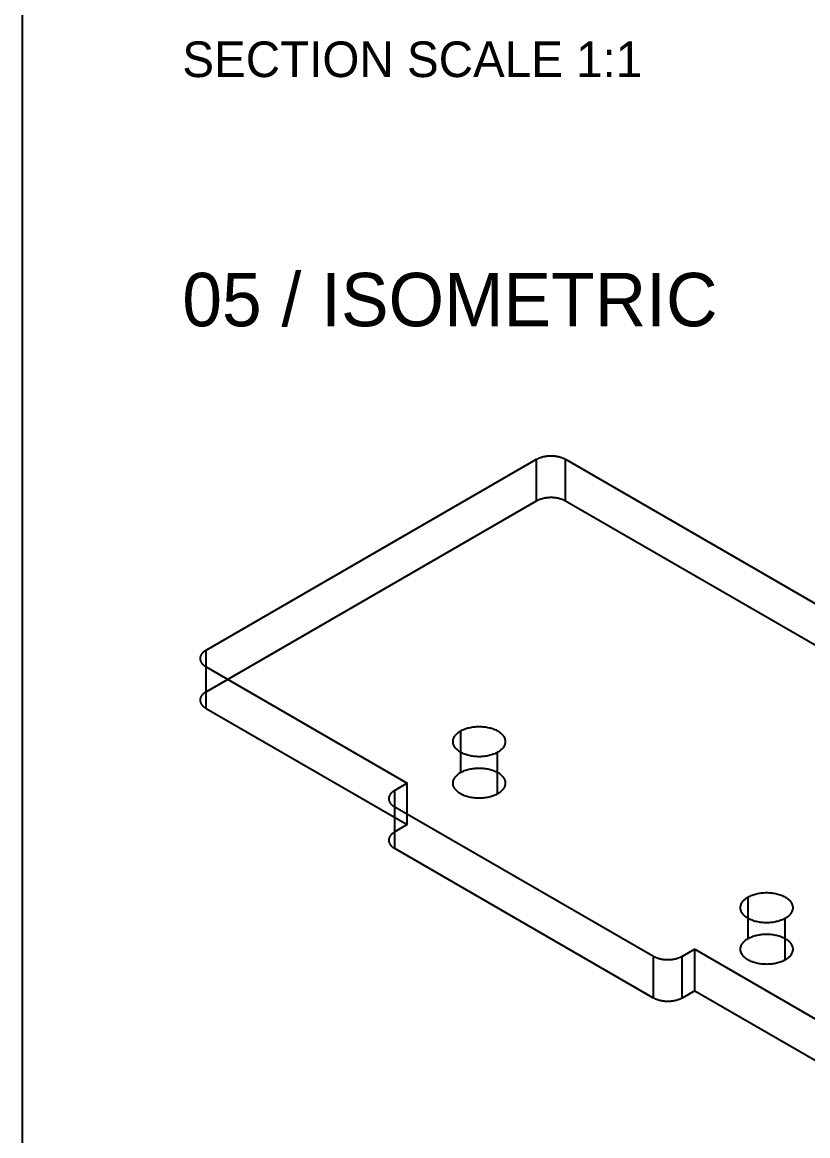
# Model space of a CAD drawing. Header units: inches. Extents: x 0.5 to 33.5, y 0.5 to 21.5.
# Drawn here: x 26.5 to 30.18, y 10.56 to 15.77 of the extents above; entities that cross this region are included whole.
import ezdxf

# ---------------------------------------------------------------- set-up
doc = ezdxf.new("R2010")
doc.units = ezdxf.units.IN
doc.header["$MEASUREMENT"] = 0

msp = doc.modelspace()

# ---------------------------------------------------------------- linework, layer by layer
at = {"layer": 'OUTLINE'}
for p, q in [((26.5, 18.875), (26.5, 1.8611)), ((27.3612, 12.8305), (28.9102, 13.7248)), ((28.9102, 13.7248), (28.9119, 13.7258)), ((28.9102, 13.5304), (28.9102, 13.7248)), ((28.9119, 13.7258), (28.9136, 13.7267)), ((28.9136, 13.7267), (28.9154, 13.7276)), ((28.9154, 13.7276), (28.9172, 13.7285)), ((28.9172, 13.7285), (28.919, 13.7293)), ((28.919, 13.7293), (28.9209, 13.7301)), ((28.9209, 13.7301), (28.9227, 13.7309)), ((28.9227, 13.7309), (28.9247, 13.7317)), ((28.9247, 13.7317), (28.9266, 13.7324)), ((28.9266, 13.7324), (28.9286, 13.7331)), ((28.9286, 13.7331), (28.9306, 13.7338)), ((28.9306, 13.7338), (28.9327, 13.7345)), ((28.9327, 13.7345), (28.9348, 13.7351)), ((28.9348, 13.7351), (28.9369, 13.7357)), ((28.9369, 13.7357), (28.939, 13.7362)), ((28.939, 13.7362), (28.9411, 13.7368)), ((28.9411, 13.7368), (28.9433, 13.7373)), ((28.9433, 13.7373), (28.9455, 13.7377)), ((28.9455, 13.7377), (28.9477, 13.7382)), ((28.9477, 13.7382), (28.9499, 13.7386)), ((28.9499, 13.7386), (28.9522, 13.739)), ((28.9522, 13.739), (28.9544, 13.7393)), ((28.9544, 13.7393), (28.9567, 13.7396)), ((28.9567, 13.7396), (28.959, 13.7399)), ((28.959, 13.7399), (28.9613, 13.7401)), ((28.9613, 13.7401), (28.9636, 13.7403)), ((28.9636, 13.7403), (28.9659, 13.7405)), ((28.9659, 13.7405), (28.9683, 13.7407)), ((28.9683, 13.7407), (28.9706, 13.7408)), ((28.9706, 13.7408), (28.9729, 13.7409)), ((28.9729, 13.7409), (28.9753, 13.7409)), ((28.9753, 13.7409), (28.9776, 13.7409)), ((28.9776, 13.7409), (28.9799, 13.7409)), ((28.9799, 13.7409), (28.9823, 13.7409)), ((28.9823, 13.7409), (28.9846, 13.7408)), ((28.9846, 13.7408), (28.9869, 13.7407)), ((28.9869, 13.7407), (28.9892, 13.7405)), ((28.9892, 13.7405), (28.9916, 13.7403)), ((28.9916, 13.7403), (28.9939, 13.7401)), ((28.9939, 13.7401), (28.9962, 13.7399)), ((28.9962, 13.7399), (28.9985, 13.7396)), ((28.9985, 13.7396), (29.0007, 13.7393)), ((29.0007, 13.7393), (29.003, 13.739)), ((29.003, 13.739), (29.0052, 13.7386)), ((29.0052, 13.7386), (29.0075, 13.7382)), ((29.0075, 13.7382), (29.0097, 13.7377)), ((29.0097, 13.7377), (29.0119, 13.7373)), ((29.0119, 13.7373), (29.014, 13.7368)), ((29.014, 13.7368), (29.0162, 13.7362)), ((29.0162, 13.7362), (29.0183, 13.7357)), ((29.0183, 13.7357), (29.0204, 13.7351)), ((29.0204, 13.7351), (29.0225, 13.7345)), ((29.0225, 13.7345), (29.0245, 13.7338)), ((29.0245, 13.7338), (29.0266, 13.7331)), ((29.0266, 13.7331), (29.0285, 13.7324)), ((29.0285, 13.7324), (29.0305, 13.7317)), ((29.0305, 13.7317), (29.0324, 13.7309)), ((29.0324, 13.7309), (29.0343, 13.7301)), ((29.0343, 13.7301), (29.0362, 13.7293)), ((29.0362, 13.7293), (29.038, 13.7285)), ((29.038, 13.7285), (29.0398, 13.7276)), ((29.0398, 13.7276), (29.0416, 13.7267)), ((29.0416, 13.7267), (29.0433, 13.7258)), ((29.0433, 13.7258), (29.0449, 13.7248)), ((29.0449, 13.5304), (29.0449, 13.7248)), ((29.0449, 13.7248), (32.2777, 11.8584)), ((27.3612, 12.6361), (28.9102, 13.5304)), ((28.9102, 13.5304), (28.9119, 13.5314)), ((28.9119, 13.5314), (28.9136, 13.5323)), ((28.9136, 13.5323), (28.9154, 13.5332)), ((28.9154, 13.5332), (28.9172, 13.534)), ((28.9172, 13.534), (28.919, 13.5349)), ((28.919, 13.5349), (28.9209, 13.5357)), ((28.9209, 13.5357), (28.9227, 13.5365)), ((28.9227, 13.5365), (28.9247, 13.5373)), ((28.9247, 13.5373), (28.9266, 13.538)), ((28.9266, 13.538), (28.9286, 13.5387)), ((28.9286, 13.5387), (28.9306, 13.5394)), ((28.9306, 13.5394), (28.9327, 13.54)), ((28.9327, 13.54), (28.9348, 13.5406)), ((28.9348, 13.5406), (28.9369, 13.5412)), ((28.9369, 13.5412), (28.939, 13.5418)), ((28.939, 13.5418), (28.9411, 13.5423)), ((28.9411, 13.5423), (28.9433, 13.5428)), ((28.9433, 13.5428), (28.9455, 13.5433)), ((28.9455, 13.5433), (28.9477, 13.5437)), ((28.9477, 13.5437), (28.9499, 13.5442)), ((28.9499, 13.5442), (28.9522, 13.5445)), ((28.9522, 13.5445), (28.9544, 13.5449)), ((28.9544, 13.5449), (28.9567, 13.5452)), ((28.9567, 13.5452), (28.959, 13.5455)), ((28.959, 13.5455), (28.9613, 13.5457)), ((28.9613, 13.5457), (28.9636, 13.5459)), ((28.9636, 13.5459), (28.9659, 13.5461)), ((28.9659, 13.5461), (28.9683, 13.5463)), ((28.9683, 13.5463), (28.9706, 13.5464)), ((28.9706, 13.5464), (28.9729, 13.5465)), ((28.9729, 13.5465), (28.9753, 13.5465)), ((28.9753, 13.5465), (28.9776, 13.5465)), ((28.9776, 13.5465), (28.9799, 13.5465)), ((28.9799, 13.5465), (28.9823, 13.5465)), ((28.9823, 13.5465), (28.9846, 13.5464)), ((28.9846, 13.5464), (28.9869, 13.5463)), ((28.9869, 13.5463), (28.9892, 13.5461)), ((28.9892, 13.5461), (28.9916, 13.5459)), ((28.9916, 13.5459), (28.9939, 13.5457)), ((28.9939, 13.5457), (28.9962, 13.5455)), ((28.9962, 13.5455), (28.9985, 13.5452)), ((28.9985, 13.5452), (29.0007, 13.5449)), ((29.0007, 13.5449), (29.003, 13.5445)), ((29.003, 13.5445), (29.0052, 13.5442)), ((29.0052, 13.5442), (29.0075, 13.5437)), ((29.0075, 13.5437), (29.0097, 13.5433)), ((29.0097, 13.5433), (29.0119, 13.5428)), ((29.0119, 13.5428), (29.014, 13.5423)), ((29.014, 13.5423), (29.0162, 13.5418)), ((29.0162, 13.5418), (29.0183, 13.5412)), ((29.0183, 13.5412), (29.0204, 13.5406)), ((29.0204, 13.5406), (29.0225, 13.54)), ((29.0225, 13.54), (29.0245, 13.5394)), ((29.0245, 13.5394), (29.0266, 13.5387)), ((29.0266, 13.5387), (29.0285, 13.538)), ((29.0285, 13.538), (29.0305, 13.5373)), ((29.0305, 13.5373), (29.0324, 13.5365)), ((29.0324, 13.5365), (29.0343, 13.5357)), ((29.0343, 13.5357), (29.0362, 13.5349)), ((29.0362, 13.5349), (29.038, 13.534)), ((29.038, 13.534), (29.0398, 13.5332)), ((29.0398, 13.5332), (29.0416, 13.5323)), ((29.0416, 13.5323), (29.0433, 13.5314)), ((29.0433, 13.5314), (29.0449, 13.5304)), ((29.0449, 13.5304), (32.2777, 11.6639)), ((27.3521, 12.8244), (27.3507, 12.8233)), ((27.3535, 12.8254), (27.3521, 12.8244)), ((27.355, 12.8265), (27.3535, 12.8254)), ((27.3565, 12.8275), (27.355, 12.8265)), ((27.358, 12.8285), (27.3565, 12.8275)), ((27.3596, 12.8295), (27.358, 12.8285)), ((27.3612, 12.8305), (27.3596, 12.8295)), ((27.3612, 12.6361), (27.3612, 12.8305)), ((27.3334, 12.793), (27.3333, 12.7916)), ((27.3333, 12.7916), (27.3334, 12.7903)), ((27.3336, 12.7956), (27.3334, 12.7943)), ((27.3334, 12.7943), (27.3334, 12.793)), ((27.3334, 12.7903), (27.3334, 12.7889)), ((27.3334, 12.7889), (27.3336, 12.7876)), ((27.3338, 12.797), (27.3336, 12.7956)), ((27.3336, 12.7876), (27.3338, 12.7862)), ((27.334, 12.7983), (27.3338, 12.797)), ((27.3338, 12.7862), (27.334, 12.7849)), ((27.3344, 12.7997), (27.334, 12.7983)), ((27.334, 12.7849), (27.3344, 12.7835)), ((27.3347, 12.801), (27.3344, 12.7997)), ((27.3344, 12.7835), (27.3347, 12.7822)), ((27.3352, 12.8023), (27.3347, 12.801)), ((27.3347, 12.7822), (27.3352, 12.7809)), ((27.3356, 12.8037), (27.3352, 12.8023)), ((27.3352, 12.7809), (27.3356, 12.7796)), ((27.3362, 12.805), (27.3356, 12.8037)), ((27.3356, 12.7796), (27.3362, 12.7782)), ((27.3368, 12.8063), (27.3362, 12.805)), ((27.3362, 12.7782), (27.3368, 12.7769)), ((27.3374, 12.8076), (27.3368, 12.8063)), ((27.3368, 12.7769), (27.3374, 12.7756)), ((27.3381, 12.8089), (27.3374, 12.8076)), ((27.3374, 12.7756), (27.3381, 12.7744)), ((27.3389, 12.8101), (27.3381, 12.8089)), ((27.3381, 12.7744), (27.3389, 12.7731)), ((27.3397, 12.8114), (27.3389, 12.8101)), ((27.3389, 12.7731), (27.3397, 12.7718)), ((27.3406, 12.8126), (27.3397, 12.8114)), ((27.3397, 12.7718), (27.3406, 12.7706)), ((27.3415, 12.8139), (27.3406, 12.8126)), ((27.3425, 12.8151), (27.3415, 12.8139)), ((27.3435, 12.8163), (27.3425, 12.8151)), ((27.3446, 12.8175), (27.3435, 12.8163)), ((27.3457, 12.8187), (27.3446, 12.8175)), ((27.3469, 12.8199), (27.3457, 12.8187)), ((27.3481, 12.821), (27.3469, 12.8199)), ((27.3494, 12.8222), (27.3481, 12.821)), ((27.3507, 12.8233), (27.3494, 12.8222)), ((27.3406, 12.7706), (27.3415, 12.7693)), ((27.3415, 12.7693), (27.3425, 12.7681)), ((27.3425, 12.7681), (27.3435, 12.7669)), ((27.3435, 12.7669), (27.3446, 12.7657)), ((27.3446, 12.7657), (27.3457, 12.7645)), ((27.3457, 12.7645), (27.3469, 12.7633)), ((27.3469, 12.7633), (27.3481, 12.7622)), ((27.3481, 12.7622), (27.3494, 12.7611)), ((27.3494, 12.7611), (27.3507, 12.7599)), ((27.3507, 12.7599), (27.3521, 12.7588)), ((27.3521, 12.7588), (27.3535, 12.7578)), ((27.3535, 12.7578), (27.355, 12.7567)), ((27.355, 12.7567), (27.3565, 12.7557)), ((27.3565, 12.7557), (27.358, 12.7547)), ((27.358, 12.7547), (27.3596, 12.7537)), ((27.3596, 12.7537), (27.3612, 12.7527)), ((27.3612, 12.7527), (28.3041, 12.2083)), ((27.3612, 12.5583), (27.3612, 12.7527)), ((27.3389, 12.6157), (27.3381, 12.6144)), ((27.3397, 12.617), (27.3389, 12.6157)), ((27.3406, 12.6182), (27.3397, 12.617)), ((27.3415, 12.6195), (27.3406, 12.6182)), ((27.3425, 12.6207), (27.3415, 12.6195)), ((27.3435, 12.6219), (27.3425, 12.6207)), ((27.3446, 12.6231), (27.3435, 12.6219)), ((27.3457, 12.6243), (27.3446, 12.6231)), ((27.3469, 12.6255), (27.3457, 12.6243)), ((27.3481, 12.6266), (27.3469, 12.6255)), ((27.3494, 12.6277), (27.3481, 12.6266)), ((27.3507, 12.6288), (27.3494, 12.6277)), ((27.3521, 12.6299), (27.3507, 12.6288)), ((27.3535, 12.631), (27.3521, 12.6299)), ((27.355, 12.6321), (27.3535, 12.631)), ((27.3565, 12.6331), (27.355, 12.6321)), ((27.358, 12.6341), (27.3565, 12.6331)), ((27.3596, 12.6351), (27.358, 12.6341)), ((27.3612, 12.6361), (27.3596, 12.6351)), ((27.3334, 12.5985), (27.3333, 12.5972)), ((27.3333, 12.5972), (27.3334, 12.5958)), ((27.3336, 12.6012), (27.3334, 12.5999)), ((27.3334, 12.5999), (27.3334, 12.5985)), ((27.3334, 12.5958), (27.3334, 12.5945)), ((27.3334, 12.5945), (27.3336, 12.5931)), ((27.3338, 12.6026), (27.3336, 12.6012)), ((27.3336, 12.5931), (27.3338, 12.5918)), ((27.334, 12.6039), (27.3338, 12.6026)), ((27.3338, 12.5918), (27.334, 12.5904)), ((27.3344, 12.6052), (27.334, 12.6039)), ((27.334, 12.5904), (27.3344, 12.5891)), ((27.3347, 12.6066), (27.3344, 12.6052)), ((27.3344, 12.5891), (27.3347, 12.5878)), ((27.3352, 12.6079), (27.3347, 12.6066)), ((27.3347, 12.5878), (27.3352, 12.5865)), ((27.3356, 12.6092), (27.3352, 12.6079)), ((27.3352, 12.5865), (27.3356, 12.5851)), ((27.3362, 12.6105), (27.3356, 12.6092)), ((27.3356, 12.5851), (27.3362, 12.5838)), ((27.3368, 12.6118), (27.3362, 12.6105)), ((27.3362, 12.5838), (27.3368, 12.5825)), ((27.3374, 12.6131), (27.3368, 12.6118)), ((27.3368, 12.5825), (27.3374, 12.5812)), ((27.3381, 12.6144), (27.3374, 12.6131)), ((27.3374, 12.5812), (27.3381, 12.5799)), ((27.3381, 12.5799), (27.3389, 12.5787)), ((27.3389, 12.5787), (27.3397, 12.5774)), ((27.3397, 12.5774), (27.3406, 12.5761)), ((27.3406, 12.5761), (27.3415, 12.5749)), ((27.3415, 12.5749), (27.3425, 12.5737)), ((27.3425, 12.5737), (27.3435, 12.5725)), ((27.3435, 12.5725), (27.3446, 12.5713)), ((27.3446, 12.5713), (27.3457, 12.5701)), ((27.3457, 12.5701), (27.3469, 12.5689)), ((27.3469, 12.5689), (27.3481, 12.5678)), ((27.3481, 12.5678), (27.3494, 12.5666)), ((27.3494, 12.5666), (27.3507, 12.5655)), ((27.3507, 12.5655), (27.3521, 12.5644)), ((27.3521, 12.5644), (27.3535, 12.5633)), ((27.3535, 12.5633), (27.355, 12.5623)), ((27.355, 12.5623), (27.3565, 12.5613)), ((27.3565, 12.5613), (27.358, 12.5603)), ((27.358, 12.5603), (27.3596, 12.5593)), ((27.3596, 12.5593), (27.3612, 12.5583)), ((27.3612, 12.5583), (28.3041, 12.0139)), ((28.5632, 12.4574), (28.5679, 12.4595)), ((28.5679, 12.4595), (28.5729, 12.4615)), ((28.5729, 12.4615), (28.5779, 12.4634)), ((28.5779, 12.4634), (28.5832, 12.4651)), ((28.5832, 12.4651), (28.5885, 12.4666)), ((28.5885, 12.4666), (28.594, 12.468)), ((28.594, 12.468), (28.5996, 12.4693)), ((28.5996, 12.4693), (28.6053, 12.4704)), ((28.6053, 12.4704), (28.6111, 12.4713)), ((28.6111, 12.4713), (28.617, 12.4721)), ((28.617, 12.4721), (28.6229, 12.4727)), ((28.6229, 12.4727), (28.6289, 12.4731)), ((28.6289, 12.4731), (28.6348, 12.4733)), ((28.6348, 12.4733), (28.6408, 12.4734)), ((28.6408, 12.4734), (28.6469, 12.4733)), ((28.6469, 12.4733), (28.6528, 12.4731)), ((28.6528, 12.4731), (28.6588, 12.4727)), ((28.6588, 12.4727), (28.6647, 12.4721)), ((28.6647, 12.4721), (28.6706, 12.4713)), ((28.6706, 12.4713), (28.6764, 12.4704)), ((28.6764, 12.4704), (28.6821, 12.4693)), ((28.6821, 12.4693), (28.6877, 12.468)), ((28.6877, 12.468), (28.6932, 12.4666)), ((28.6932, 12.4666), (28.6985, 12.4651)), ((28.6985, 12.4651), (28.7038, 12.4634)), ((28.7038, 12.4634), (28.7088, 12.4615)), ((28.7088, 12.4615), (28.7138, 12.4595)), ((28.7138, 12.4595), (28.7185, 12.4574)), ((28.5186, 12.4062), (28.519, 12.4097)), ((28.519, 12.4097), (28.5198, 12.4131)), ((28.5198, 12.4131), (28.5208, 12.4165)), ((28.5208, 12.4165), (28.5221, 12.4199)), ((28.5221, 12.4199), (28.5237, 12.4233)), ((28.5237, 12.4233), (28.5256, 12.4266)), ((28.5256, 12.4266), (28.5278, 12.4298)), ((28.5278, 12.4298), (28.5302, 12.433)), ((28.5302, 12.433), (28.5329, 12.4361)), ((28.5329, 12.4361), (28.5359, 12.4391)), ((28.5359, 12.4391), (28.5391, 12.442)), ((28.5391, 12.442), (28.5425, 12.4449)), ((28.5425, 12.4449), (28.5462, 12.4476)), ((28.5462, 12.4476), (28.5502, 12.4502)), ((28.5502, 12.4502), (28.5543, 12.4527)), ((28.5543, 12.4527), (28.5587, 12.4551)), ((28.5543, 12.2583), (28.5543, 12.4527)), ((28.5587, 12.4551), (28.5632, 12.4574)), ((28.7185, 12.4574), (28.723, 12.4551)), ((28.723, 12.4551), (28.7274, 12.4527)), ((28.7274, 12.4527), (28.7315, 12.4502)), ((28.7315, 12.4502), (28.7355, 12.4476)), ((28.7355, 12.4476), (28.7392, 12.4449)), ((28.7392, 12.4449), (28.7426, 12.442)), ((28.7426, 12.442), (28.7458, 12.4391)), ((28.7458, 12.4391), (28.7488, 12.4361)), ((28.7488, 12.4361), (28.7515, 12.433)), ((28.7515, 12.433), (28.7539, 12.4298)), ((28.7539, 12.4298), (28.7561, 12.4266)), ((28.7561, 12.4266), (28.758, 12.4233)), ((28.758, 12.4233), (28.7596, 12.4199)), ((28.7596, 12.4199), (28.7609, 12.4165)), ((28.7609, 12.4165), (28.7619, 12.4131)), ((28.7619, 12.4131), (28.7626, 12.4097)), ((28.7626, 12.4097), (28.7631, 12.4062)), ((28.5185, 12.4028), (28.5186, 12.4062)), ((28.5186, 12.3993), (28.5185, 12.4028)), ((28.519, 12.3958), (28.5186, 12.3993)), ((28.5198, 12.3924), (28.519, 12.3958)), ((28.5208, 12.389), (28.5198, 12.3924)), ((28.5221, 12.3856), (28.5208, 12.389)), ((28.5237, 12.3822), (28.5221, 12.3856)), ((28.5256, 12.379), (28.5237, 12.3822)), ((28.5278, 12.3757), (28.5256, 12.379)), ((28.5302, 12.3725), (28.5278, 12.3757)), ((28.5329, 12.3694), (28.5302, 12.3725)), ((28.5359, 12.3664), (28.5329, 12.3694)), ((28.5391, 12.3635), (28.5359, 12.3664)), ((28.5425, 12.3607), (28.5391, 12.3635)), ((28.5462, 12.3579), (28.5425, 12.3607)), ((28.5502, 12.3553), (28.5462, 12.3579)), ((28.5543, 12.3528), (28.5502, 12.3553)), ((28.7315, 12.3553), (28.7274, 12.3528)), ((28.7355, 12.3579), (28.7315, 12.3553)), ((28.7392, 12.3607), (28.7355, 12.3579)), ((28.7426, 12.3635), (28.7392, 12.3607)), ((28.7458, 12.3664), (28.7426, 12.3635)), ((28.7488, 12.3694), (28.7458, 12.3664)), ((28.7515, 12.3725), (28.7488, 12.3694)), ((28.7539, 12.3757), (28.7515, 12.3725)), ((28.7561, 12.379), (28.7539, 12.3757)), ((28.758, 12.3822), (28.7561, 12.379)), ((28.7596, 12.3856), (28.758, 12.3822)), ((28.7609, 12.389), (28.7596, 12.3856)), ((28.7619, 12.3924), (28.7609, 12.389)), ((28.7626, 12.3958), (28.7619, 12.3924)), ((28.7631, 12.3993), (28.7626, 12.3958)), ((28.7631, 12.4062), (28.7632, 12.4028)), ((28.7632, 12.4028), (28.7631, 12.3993)), ((28.5587, 12.3504), (28.5543, 12.3528)), ((28.5632, 12.3481), (28.5587, 12.3504)), ((28.5679, 12.346), (28.5632, 12.3481)), ((28.5729, 12.344), (28.5679, 12.346)), ((28.5779, 12.3421), (28.5729, 12.344)), ((28.5832, 12.3404), (28.5779, 12.3421)), ((28.5885, 12.3389), (28.5832, 12.3404)), ((28.594, 12.3375), (28.5885, 12.3389)), ((28.5996, 12.3362), (28.594, 12.3375)), ((28.6053, 12.3351), (28.5996, 12.3362)), ((28.6111, 12.3342), (28.6053, 12.3351)), ((28.617, 12.3335), (28.6111, 12.3342)), ((28.6229, 12.3329), (28.617, 12.3335)), ((28.6289, 12.3324), (28.6229, 12.3329)), ((28.6348, 12.3322), (28.6289, 12.3324)), ((28.6408, 12.3321), (28.6348, 12.3322)), ((28.6469, 12.3322), (28.6408, 12.3321)), ((28.6528, 12.3324), (28.6469, 12.3322)), ((28.6588, 12.3329), (28.6528, 12.3324)), ((28.6647, 12.3335), (28.6588, 12.3329)), ((28.6706, 12.3342), (28.6647, 12.3335)), ((28.6764, 12.3351), (28.6706, 12.3342)), ((28.6821, 12.3362), (28.6764, 12.3351)), ((28.6877, 12.3375), (28.6821, 12.3362)), ((28.6932, 12.3389), (28.6877, 12.3375)), ((28.6985, 12.3404), (28.6932, 12.3389)), ((28.7038, 12.3421), (28.6985, 12.3404)), ((28.7088, 12.344), (28.7038, 12.3421)), ((28.7138, 12.346), (28.7088, 12.344)), ((28.7185, 12.3481), (28.7138, 12.346)), ((28.723, 12.3504), (28.7185, 12.3481)), ((28.7274, 12.3528), (28.723, 12.3504)), ((28.7274, 12.1584), (28.7274, 12.3528)), ((28.5391, 12.2476), (28.5425, 12.2504)), ((28.5425, 12.2504), (28.5462, 12.2532)), ((28.5462, 12.2532), (28.5502, 12.2558)), ((28.5502, 12.2558), (28.5543, 12.2583)), ((28.5543, 12.2583), (28.5587, 12.2607)), ((28.5587, 12.2607), (28.5632, 12.263)), ((28.5632, 12.263), (28.5679, 12.2651)), ((28.5679, 12.2651), (28.5729, 12.2671)), ((28.5729, 12.2671), (28.5779, 12.2689)), ((28.5779, 12.2689), (28.5832, 12.2707)), ((28.5832, 12.2707), (28.5885, 12.2722)), ((28.5885, 12.2722), (28.594, 12.2736)), ((28.594, 12.2736), (28.5996, 12.2749)), ((28.5996, 12.2749), (28.6053, 12.276)), ((28.6053, 12.276), (28.6111, 12.2769)), ((28.6111, 12.2769), (28.617, 12.2776)), ((28.617, 12.2776), (28.6229, 12.2782)), ((28.6229, 12.2782), (28.6289, 12.2787)), ((28.6289, 12.2787), (28.6348, 12.2789)), ((28.6348, 12.2789), (28.6408, 12.279)), ((28.6408, 12.279), (28.6469, 12.2789)), ((28.6469, 12.2789), (28.6528, 12.2787)), ((28.6528, 12.2787), (28.6588, 12.2782)), ((28.6588, 12.2782), (28.6647, 12.2776)), ((28.6647, 12.2776), (28.6706, 12.2769)), ((28.6706, 12.2769), (28.6764, 12.276)), ((28.6764, 12.276), (28.6821, 12.2749)), ((28.6821, 12.2749), (28.6877, 12.2736)), ((28.6877, 12.2736), (28.6932, 12.2722)), ((28.6932, 12.2722), (28.6985, 12.2707)), ((28.6985, 12.2707), (28.7038, 12.2689)), ((28.7038, 12.2689), (28.7088, 12.2671)), ((28.7088, 12.2671), (28.7138, 12.2651)), ((28.7138, 12.2651), (28.7185, 12.263)), ((28.7185, 12.263), (28.723, 12.2607)), ((28.723, 12.2607), (28.7274, 12.2583)), ((28.7274, 12.2583), (28.7315, 12.2558)), ((28.7315, 12.2558), (28.7355, 12.2532)), ((28.7355, 12.2532), (28.7392, 12.2504)), ((28.7392, 12.2504), (28.7426, 12.2476)), ((28.3041, 12.2083), (28.2452, 12.1743)), ((28.3041, 12.0139), (28.3041, 12.2083)), ((28.5185, 12.2083), (28.5186, 12.2118)), ((28.5186, 12.2049), (28.5185, 12.2083)), ((28.5186, 12.2118), (28.519, 12.2153)), ((28.519, 12.2014), (28.5186, 12.2049)), ((28.519, 12.2153), (28.5198, 12.2187)), ((28.5198, 12.198), (28.519, 12.2014)), ((28.5198, 12.2187), (28.5208, 12.2221)), ((28.5208, 12.2221), (28.5221, 12.2255)), ((28.5221, 12.2255), (28.5237, 12.2288)), ((28.5237, 12.2288), (28.5256, 12.2321)), ((28.5256, 12.2321), (28.5278, 12.2354)), ((28.5278, 12.2354), (28.5302, 12.2385)), ((28.5302, 12.2385), (28.5329, 12.2416)), ((28.5329, 12.2416), (28.5359, 12.2447)), ((28.5359, 12.2447), (28.5391, 12.2476)), ((28.7426, 12.2476), (28.7458, 12.2447)), ((28.7458, 12.2447), (28.7488, 12.2416)), ((28.7488, 12.2416), (28.7515, 12.2385)), ((28.7515, 12.2385), (28.7539, 12.2354)), ((28.7539, 12.2354), (28.7561, 12.2321)), ((28.7561, 12.2321), (28.758, 12.2288)), ((28.758, 12.2288), (28.7596, 12.2255)), ((28.7596, 12.2255), (28.7609, 12.2221)), ((28.7609, 12.2221), (28.7619, 12.2187)), ((28.7619, 12.2187), (28.7626, 12.2153)), ((28.7626, 12.2014), (28.7619, 12.198)), ((28.7626, 12.2153), (28.7631, 12.2118)), ((28.7631, 12.2049), (28.7626, 12.2014)), ((28.7631, 12.2118), (28.7632, 12.2083)), ((28.7632, 12.2083), (28.7631, 12.2049)), ((28.2191, 12.1462), (28.2187, 12.1448)), ((28.2196, 12.1475), (28.2191, 12.1462)), ((28.2201, 12.1488), (28.2196, 12.1475)), ((28.2207, 12.1501), (28.2201, 12.1488)), ((28.2214, 12.1514), (28.2207, 12.1501)), ((28.2221, 12.1527), (28.2214, 12.1514)), ((28.2228, 12.154), (28.2221, 12.1527)), ((28.2237, 12.1552), (28.2228, 12.154)), ((28.2245, 12.1565), (28.2237, 12.1552)), ((28.2255, 12.1577), (28.2245, 12.1565)), ((28.2264, 12.1589), (28.2255, 12.1577)), ((28.2275, 12.1601), (28.2264, 12.1589)), ((28.2285, 12.1613), (28.2275, 12.1601)), ((28.2297, 12.1625), (28.2285, 12.1613)), ((28.2308, 12.1637), (28.2297, 12.1625)), ((28.2321, 12.1648), (28.2308, 12.1637)), ((28.2333, 12.166), (28.2321, 12.1648)), ((28.2347, 12.1671), (28.2333, 12.166)), ((28.236, 12.1682), (28.2347, 12.1671)), ((28.2374, 12.1693), (28.236, 12.1682)), ((28.2389, 12.1703), (28.2374, 12.1693)), ((28.2404, 12.1713), (28.2389, 12.1703)), ((28.242, 12.1724), (28.2404, 12.1713)), ((28.2435, 12.1733), (28.242, 12.1724)), ((28.2452, 12.1743), (28.2435, 12.1733)), ((28.2452, 11.9799), (28.2452, 12.1743)), ((28.5208, 12.1945), (28.5198, 12.198)), ((28.5221, 12.1912), (28.5208, 12.1945)), ((28.5237, 12.1878), (28.5221, 12.1912)), ((28.5256, 12.1845), (28.5237, 12.1878)), ((28.5278, 12.1813), (28.5256, 12.1845)), ((28.5302, 12.1781), (28.5278, 12.1813)), ((28.5329, 12.175), (28.5302, 12.1781)), ((28.5359, 12.172), (28.5329, 12.175)), ((28.5391, 12.1691), (28.5359, 12.172)), ((28.5425, 12.1662), (28.5391, 12.1691)), ((28.5462, 12.1635), (28.5425, 12.1662)), ((28.5502, 12.1609), (28.5462, 12.1635)), ((28.5543, 12.1584), (28.5502, 12.1609)), ((28.5587, 12.156), (28.5543, 12.1584)), ((28.5632, 12.1537), (28.5587, 12.156)), ((28.5679, 12.1516), (28.5632, 12.1537)), ((28.5729, 12.1496), (28.5679, 12.1516)), ((28.5779, 12.1477), (28.5729, 12.1496)), ((28.5832, 12.146), (28.5779, 12.1477)), ((28.7038, 12.1477), (28.6985, 12.146)), ((28.7088, 12.1496), (28.7038, 12.1477)), ((28.7138, 12.1516), (28.7088, 12.1496)), ((28.7185, 12.1537), (28.7138, 12.1516)), ((28.723, 12.156), (28.7185, 12.1537)), ((28.7274, 12.1584), (28.723, 12.156)), ((28.7315, 12.1609), (28.7274, 12.1584)), ((28.7355, 12.1635), (28.7315, 12.1609)), ((28.7392, 12.1662), (28.7355, 12.1635)), ((28.7426, 12.1691), (28.7392, 12.1662)), ((28.7458, 12.172), (28.7426, 12.1691)), ((28.7488, 12.175), (28.7458, 12.172)), ((28.7515, 12.1781), (28.7488, 12.175)), ((28.7539, 12.1813), (28.7515, 12.1781)), ((28.7561, 12.1845), (28.7539, 12.1813)), ((28.758, 12.1878), (28.7561, 12.1845)), ((28.7596, 12.1912), (28.758, 12.1878)), ((28.7609, 12.1945), (28.7596, 12.1912)), ((28.7619, 12.198), (28.7609, 12.1945)), ((28.2174, 12.1381), (28.2173, 12.1368)), ((28.2173, 12.1368), (28.2173, 12.1354)), ((28.2173, 12.1354), (28.2173, 12.1341)), ((28.2173, 12.1341), (28.2174, 12.1327)), ((28.2175, 12.1395), (28.2174, 12.1381)), ((28.2174, 12.1327), (28.2175, 12.1314)), ((28.2177, 12.1408), (28.2175, 12.1395)), ((28.2175, 12.1314), (28.2177, 12.13)), ((28.218, 12.1422), (28.2177, 12.1408)), ((28.2177, 12.13), (28.218, 12.1287)), ((28.2183, 12.1435), (28.218, 12.1422)), ((28.218, 12.1287), (28.2183, 12.1274)), ((28.2187, 12.1448), (28.2183, 12.1435)), ((28.2183, 12.1274), (28.2187, 12.126)), ((28.2187, 12.126), (28.2191, 12.1247)), ((28.2191, 12.1247), (28.2196, 12.1234)), ((28.2196, 12.1234), (28.2201, 12.1221)), ((28.2201, 12.1221), (28.2207, 12.1208)), ((28.2207, 12.1208), (28.2214, 12.1195)), ((28.2214, 12.1195), (28.2221, 12.1182)), ((28.2221, 12.1182), (28.2228, 12.1169)), ((28.2228, 12.1169), (28.2237, 12.1156)), ((28.2237, 12.1156), (28.2245, 12.1144)), ((28.2245, 12.1144), (28.2255, 12.1131)), ((28.2255, 12.1131), (28.2264, 12.1119)), ((28.2264, 12.1119), (28.2275, 12.1107)), ((28.2275, 12.1107), (28.2285, 12.1095)), ((28.2285, 12.1095), (28.2297, 12.1083)), ((28.2297, 12.1083), (28.2308, 12.1072)), ((28.2308, 12.1072), (28.2321, 12.106)), ((28.2321, 12.106), (28.2333, 12.1049)), ((28.2333, 12.1049), (28.2347, 12.1038)), ((28.2347, 12.1038), (28.236, 12.1027)), ((28.236, 12.1027), (28.2374, 12.1016)), ((28.2374, 12.1016), (28.2389, 12.1005)), ((28.2389, 12.1005), (28.2404, 12.0995)), ((28.2404, 12.0995), (28.242, 12.0985)), ((28.242, 12.0985), (28.2435, 12.0975)), ((28.2435, 12.0975), (28.2452, 12.0965)), ((28.2452, 11.9021), (28.2452, 12.0965)), ((29.4574, 11.3966), (28.2452, 12.0965)), ((28.5885, 12.1445), (28.5832, 12.146)), ((28.594, 12.143), (28.5885, 12.1445)), ((28.5996, 12.1418), (28.594, 12.143)), ((28.6053, 12.1407), (28.5996, 12.1418)), ((28.6111, 12.1398), (28.6053, 12.1407)), ((28.617, 12.139), (28.6111, 12.1398)), ((28.6229, 12.1384), (28.617, 12.139)), ((28.6289, 12.138), (28.6229, 12.1384)), ((28.6348, 12.1378), (28.6289, 12.138)), ((28.6408, 12.1377), (28.6348, 12.1378)), ((28.6469, 12.1378), (28.6408, 12.1377)), ((28.6528, 12.138), (28.6469, 12.1378)), ((28.6588, 12.1384), (28.6528, 12.138)), ((28.6647, 12.139), (28.6588, 12.1384)), ((28.6706, 12.1398), (28.6647, 12.139)), ((28.6764, 12.1407), (28.6706, 12.1398)), ((28.6821, 12.1418), (28.6764, 12.1407)), ((28.6877, 12.143), (28.6821, 12.1418)), ((28.6932, 12.1445), (28.6877, 12.143)), ((28.6985, 12.146), (28.6932, 12.1445)), ((28.3041, 12.0139), (28.2452, 11.9799)), ((28.2174, 11.9437), (28.2173, 11.9424)), ((28.2173, 11.9424), (28.2173, 11.941)), ((28.2173, 11.941), (28.2173, 11.9397)), ((28.2173, 11.9397), (28.2174, 11.9383)), ((28.2175, 11.945), (28.2174, 11.9437)), ((28.2174, 11.9383), (28.2175, 11.937)), ((28.2177, 11.9464), (28.2175, 11.945)), ((28.218, 11.9477), (28.2177, 11.9464)), ((28.2183, 11.9491), (28.218, 11.9477)), ((28.2187, 11.9504), (28.2183, 11.9491)), ((28.2191, 11.9517), (28.2187, 11.9504)), ((28.2196, 11.953), (28.2191, 11.9517)), ((28.2201, 11.9544), (28.2196, 11.953)), ((28.2207, 11.9557), (28.2201, 11.9544)), ((28.2214, 11.957), (28.2207, 11.9557)), ((28.2221, 11.9583), (28.2214, 11.957)), ((28.2228, 11.9595), (28.2221, 11.9583)), ((28.2237, 11.9608), (28.2228, 11.9595)), ((28.2245, 11.962), (28.2237, 11.9608)), ((28.2255, 11.9633), (28.2245, 11.962)), ((28.2264, 11.9645), (28.2255, 11.9633)), ((28.2275, 11.9657), (28.2264, 11.9645)), ((28.2285, 11.9669), (28.2275, 11.9657)), ((28.2297, 11.9681), (28.2285, 11.9669)), ((28.2308, 11.9693), (28.2297, 11.9681)), ((28.2321, 11.9704), (28.2308, 11.9693)), ((28.2333, 11.9716), (28.2321, 11.9704)), ((28.2347, 11.9727), (28.2333, 11.9716)), ((28.236, 11.9738), (28.2347, 11.9727)), ((28.2374, 11.9748), (28.236, 11.9738)), ((28.2389, 11.9759), (28.2374, 11.9748)), ((28.2404, 11.9769), (28.2389, 11.9759)), ((28.242, 11.9779), (28.2404, 11.9769)), ((28.2435, 11.9789), (28.242, 11.9779)), ((28.2452, 11.9799), (28.2435, 11.9789)), ((28.2175, 11.937), (28.2177, 11.9356)), ((28.2177, 11.9356), (28.218, 11.9343)), ((28.218, 11.9343), (28.2183, 11.9329)), ((28.2183, 11.9329), (28.2187, 11.9316)), ((28.2187, 11.9316), (28.2191, 11.9303)), ((28.2191, 11.9303), (28.2196, 11.929)), ((28.2196, 11.929), (28.2201, 11.9276)), ((28.2201, 11.9276), (28.2207, 11.9263)), ((28.2207, 11.9263), (28.2214, 11.925)), ((28.2214, 11.925), (28.2221, 11.9238)), ((28.2221, 11.9238), (28.2228, 11.9225)), ((28.2228, 11.9225), (28.2237, 11.9212)), ((28.2237, 11.9212), (28.2245, 11.92)), ((28.2245, 11.92), (28.2255, 11.9187)), ((28.2255, 11.9187), (28.2264, 11.9175)), ((28.2264, 11.9175), (28.2275, 11.9163)), ((28.2275, 11.9163), (28.2285, 11.9151)), ((28.2285, 11.9151), (28.2297, 11.9139)), ((28.2297, 11.9139), (28.2308, 11.9127)), ((28.2308, 11.9127), (28.2321, 11.9116)), ((28.2321, 11.9116), (28.2333, 11.9104)), ((28.2333, 11.9104), (28.2347, 11.9093)), ((28.2347, 11.9093), (28.236, 11.9082)), ((28.236, 11.9082), (28.2374, 11.9072)), ((28.2374, 11.9072), (28.2389, 11.9061)), ((28.2389, 11.9061), (28.2404, 11.9051)), ((28.2404, 11.9051), (28.242, 11.9041)), ((28.242, 11.9041), (28.2435, 11.9031)), ((28.2435, 11.9031), (28.2452, 11.9021)), ((29.4574, 11.2022), (28.2452, 11.9021)), ((29.9013, 11.675), (29.9056, 11.6774)), ((29.9056, 11.6774), (29.9102, 11.6797)), ((29.9102, 11.6797), (29.9149, 11.6818)), ((29.9149, 11.6818), (29.9198, 11.6838)), ((29.9198, 11.6838), (29.9249, 11.6857)), ((29.9249, 11.6857), (29.9301, 11.6874)), ((29.9301, 11.6874), (29.9355, 11.6889)), ((29.9355, 11.6889), (29.941, 11.6903)), ((29.941, 11.6903), (29.9466, 11.6916)), ((29.9466, 11.6916), (29.9523, 11.6927)), ((29.9523, 11.6927), (29.9581, 11.6936)), ((29.9581, 11.6936), (29.9639, 11.6944)), ((29.9639, 11.6944), (29.9699, 11.695)), ((29.9699, 11.695), (29.9758, 11.6954)), ((29.9758, 11.6954), (29.9818, 11.6956)), ((29.9818, 11.6956), (29.9878, 11.6957)), ((29.9878, 11.6957), (29.9938, 11.6956)), ((29.9938, 11.6956), (29.9998, 11.6954)), ((29.9998, 11.6954), (30.0058, 11.695)), ((30.0058, 11.695), (30.0117, 11.6944)), ((30.0117, 11.6944), (30.0176, 11.6936)), ((30.0176, 11.6936), (30.0233, 11.6927)), ((30.0233, 11.6927), (30.029, 11.6916)), ((30.029, 11.6916), (30.0347, 11.6903)), ((30.0347, 11.6903), (30.0401, 11.6889)), ((30.0401, 11.6889), (30.0455, 11.6874)), ((30.0455, 11.6874), (30.0507, 11.6857)), ((30.0507, 11.6857), (30.0558, 11.6838)), ((30.0558, 11.6838), (30.0607, 11.6818)), ((30.0607, 11.6818), (30.0655, 11.6797)), ((30.0655, 11.6797), (30.07, 11.6774)), ((30.07, 11.6774), (30.0744, 11.675)), ((29.8654, 11.6251), (29.8656, 11.6285)), ((29.8656, 11.6216), (29.8654, 11.6251)), ((29.8656, 11.6285), (29.866, 11.632)), ((29.866, 11.632), (29.8668, 11.6354)), ((29.8668, 11.6354), (29.8678, 11.6388)), ((29.8678, 11.6388), (29.8691, 11.6422)), ((29.8691, 11.6422), (29.8707, 11.6456)), ((29.8707, 11.6456), (29.8726, 11.6489)), ((29.8726, 11.6489), (29.8747, 11.6521)), ((29.8747, 11.6521), (29.8772, 11.6553)), ((29.8772, 11.6553), (29.8799, 11.6584)), ((29.8799, 11.6584), (29.8828, 11.6614)), ((29.8828, 11.6614), (29.8861, 11.6643)), ((29.8861, 11.6643), (29.8895, 11.6672)), ((29.8895, 11.6672), (29.8932, 11.6699)), ((29.8932, 11.6699), (29.8971, 11.6725)), ((29.8971, 11.6725), (29.9013, 11.675)), ((29.9013, 11.4806), (29.9013, 11.675)), ((30.0744, 11.675), (30.0785, 11.6725)), ((30.0785, 11.6725), (30.0824, 11.6699)), ((30.0824, 11.6699), (30.0861, 11.6672)), ((30.0861, 11.6672), (30.0896, 11.6643)), ((30.0896, 11.6643), (30.0928, 11.6614)), ((30.0928, 11.6614), (30.0958, 11.6584)), ((30.0958, 11.6584), (30.0985, 11.6553)), ((30.0985, 11.6553), (30.1009, 11.6521)), ((30.1009, 11.6521), (30.1031, 11.6489)), ((30.1031, 11.6489), (30.1049, 11.6456)), ((30.1049, 11.6456), (30.1065, 11.6422)), ((30.1065, 11.6422), (30.1079, 11.6388)), ((30.1079, 11.6388), (30.1089, 11.6354)), ((30.1089, 11.6354), (30.1096, 11.632)), ((30.1096, 11.632), (30.1101, 11.6285)), ((30.1101, 11.6285), (30.1102, 11.6251)), ((30.1102, 11.6251), (30.1101, 11.6216)), ((29.866, 11.6181), (29.8656, 11.6216)), ((29.8668, 11.6147), (29.866, 11.6181)), ((29.8678, 11.6113), (29.8668, 11.6147)), ((29.8691, 11.6079), (29.8678, 11.6113)), ((29.8707, 11.6045), (29.8691, 11.6079)), ((29.8726, 11.6013), (29.8707, 11.6045)), ((29.8747, 11.598), (29.8726, 11.6013)), ((29.8772, 11.5948), (29.8747, 11.598)), ((29.8799, 11.5918), (29.8772, 11.5948)), ((29.8828, 11.5887), (29.8799, 11.5918)), ((29.8861, 11.5858), (29.8828, 11.5887)), ((29.8895, 11.583), (29.8861, 11.5858)), ((29.8932, 11.5802), (29.8895, 11.583)), ((29.8971, 11.5776), (29.8932, 11.5802)), ((29.9013, 11.5751), (29.8971, 11.5776)), ((29.9056, 11.5727), (29.9013, 11.5751)), ((29.9102, 11.5704), (29.9056, 11.5727)), ((30.07, 11.5727), (30.0655, 11.5704)), ((30.0744, 11.5751), (30.07, 11.5727)), ((30.0785, 11.5776), (30.0744, 11.5751)), ((30.0744, 11.3807), (30.0744, 11.5751)), ((30.0824, 11.5802), (30.0785, 11.5776)), ((30.0861, 11.583), (30.0824, 11.5802)), ((30.0896, 11.5858), (30.0861, 11.583)), ((30.0928, 11.5887), (30.0896, 11.5858)), ((30.0958, 11.5918), (30.0928, 11.5887)), ((30.0985, 11.5948), (30.0958, 11.5918)), ((30.1009, 11.598), (30.0985, 11.5948)), ((30.1031, 11.6013), (30.1009, 11.598)), ((30.1049, 11.6045), (30.1031, 11.6013)), ((30.1065, 11.6079), (30.1049, 11.6045)), ((30.1079, 11.6113), (30.1065, 11.6079)), ((30.1089, 11.6147), (30.1079, 11.6113)), ((30.1096, 11.6181), (30.1089, 11.6147)), ((30.1101, 11.6216), (30.1096, 11.6181)), ((29.9149, 11.5683), (29.9102, 11.5704)), ((29.9198, 11.5663), (29.9149, 11.5683)), ((29.9249, 11.5645), (29.9198, 11.5663)), ((29.9301, 11.5627), (29.9249, 11.5645)), ((29.9355, 11.5612), (29.9301, 11.5627)), ((29.941, 11.5598), (29.9355, 11.5612)), ((29.9466, 11.5585), (29.941, 11.5598)), ((29.9523, 11.5574), (29.9466, 11.5585)), ((29.9581, 11.5565), (29.9523, 11.5574)), ((29.9639, 11.5558), (29.9581, 11.5565)), ((29.9699, 11.5552), (29.9639, 11.5558)), ((29.9758, 11.5547), (29.9699, 11.5552)), ((29.9818, 11.5545), (29.9758, 11.5547)), ((29.9878, 11.5544), (29.9818, 11.5545)), ((29.9938, 11.5545), (29.9878, 11.5544)), ((29.9998, 11.5547), (29.9938, 11.5545)), ((30.0058, 11.5552), (29.9998, 11.5547)), ((30.0117, 11.5558), (30.0058, 11.5552)), ((30.0176, 11.5565), (30.0117, 11.5558)), ((30.0233, 11.5574), (30.0176, 11.5565)), ((30.029, 11.5585), (30.0233, 11.5574)), ((30.0347, 11.5598), (30.029, 11.5585)), ((30.0401, 11.5612), (30.0347, 11.5598)), ((30.0455, 11.5627), (30.0401, 11.5612)), ((30.0507, 11.5645), (30.0455, 11.5627)), ((30.0558, 11.5663), (30.0507, 11.5645)), ((30.0607, 11.5683), (30.0558, 11.5663)), ((30.0655, 11.5704), (30.0607, 11.5683)), ((29.8828, 11.467), (29.8861, 11.4699)), ((29.8861, 11.4699), (29.8895, 11.4727)), ((29.8895, 11.4727), (29.8932, 11.4755)), ((29.8932, 11.4755), (29.8971, 11.4781)), ((29.8971, 11.4781), (29.9013, 11.4806)), ((29.9013, 11.4806), (29.9056, 11.483)), ((29.9056, 11.483), (29.9102, 11.4853)), ((29.9102, 11.4853), (29.9149, 11.4874)), ((29.9149, 11.4874), (29.9198, 11.4894)), ((29.9198, 11.4894), (29.9249, 11.4912)), ((29.9249, 11.4912), (29.9301, 11.493)), ((29.9301, 11.493), (29.9355, 11.4945)), ((29.9355, 11.4945), (29.941, 11.4959)), ((29.941, 11.4959), (29.9466, 11.4972)), ((29.9466, 11.4972), (29.9523, 11.4983)), ((29.9523, 11.4983), (29.9581, 11.4992)), ((29.9581, 11.4992), (29.9639, 11.4999)), ((29.9639, 11.4999), (29.9699, 11.5005)), ((29.9699, 11.5005), (29.9758, 11.501)), ((29.9758, 11.501), (29.9818, 11.5012)), ((29.9818, 11.5012), (29.9878, 11.5013)), ((29.9878, 11.5013), (29.9938, 11.5012)), ((29.9938, 11.5012), (29.9998, 11.501)), ((29.9998, 11.501), (30.0058, 11.5005)), ((30.0058, 11.5005), (30.0117, 11.4999)), ((30.0117, 11.4999), (30.0176, 11.4992)), ((30.0176, 11.4992), (30.0233, 11.4983)), ((30.0233, 11.4983), (30.029, 11.4972)), ((30.029, 11.4972), (30.0347, 11.4959)), ((30.0347, 11.4959), (30.0401, 11.4945)), ((30.0401, 11.4945), (30.0455, 11.493)), ((30.0455, 11.493), (30.0507, 11.4912)), ((30.0507, 11.4912), (30.0558, 11.4894)), ((30.0558, 11.4894), (30.0607, 11.4874)), ((30.0607, 11.4874), (30.0655, 11.4853)), ((30.0655, 11.4853), (30.07, 11.483)), ((30.07, 11.483), (30.0744, 11.4806)), ((30.0744, 11.4806), (30.0785, 11.4781)), ((30.0785, 11.4781), (30.0824, 11.4755)), ((30.0824, 11.4755), (30.0861, 11.4727)), ((30.0861, 11.4727), (30.0896, 11.4699)), ((30.0896, 11.4699), (30.0928, 11.467)), ((29.6511, 11.4306), (29.5921, 11.3966)), ((29.6511, 11.2362), (29.6511, 11.4306)), ((29.6511, 11.4306), (30.594, 10.8863)), ((29.8654, 11.4306), (29.8656, 11.4341)), ((29.8656, 11.4272), (29.8654, 11.4306)), ((29.8656, 11.4341), (29.866, 11.4376)), ((29.866, 11.4237), (29.8656, 11.4272)), ((29.866, 11.4376), (29.8668, 11.441)), ((29.8668, 11.4203), (29.866, 11.4237)), ((29.8668, 11.441), (29.8678, 11.4444)), ((29.8678, 11.4169), (29.8668, 11.4203)), ((29.8678, 11.4444), (29.8691, 11.4478)), ((29.8691, 11.4135), (29.8678, 11.4169)), ((29.8691, 11.4478), (29.8707, 11.4512)), ((29.8707, 11.4512), (29.8726, 11.4544)), ((29.8726, 11.4544), (29.8747, 11.4577)), ((29.8747, 11.4577), (29.8772, 11.4609)), ((29.8772, 11.4609), (29.8799, 11.4639)), ((29.8799, 11.4639), (29.8828, 11.467)), ((30.0928, 11.467), (30.0958, 11.4639)), ((30.0958, 11.4639), (30.0985, 11.4609)), ((30.0985, 11.4609), (30.1009, 11.4577)), ((30.1009, 11.4577), (30.1031, 11.4544)), ((30.1031, 11.4544), (30.1049, 11.4512)), ((30.1049, 11.4512), (30.1065, 11.4478)), ((30.1065, 11.4478), (30.1079, 11.4444)), ((30.1079, 11.4169), (30.1065, 11.4135)), ((30.1079, 11.4444), (30.1089, 11.441)), ((30.1089, 11.4203), (30.1079, 11.4169)), ((30.1089, 11.441), (30.1096, 11.4376)), ((30.1096, 11.4237), (30.1089, 11.4203)), ((30.1096, 11.4376), (30.1101, 11.4341)), ((30.1101, 11.4272), (30.1096, 11.4237)), ((30.1101, 11.4341), (30.1102, 11.4306)), ((30.1102, 11.4306), (30.1101, 11.4272)), ((29.4591, 11.3957), (29.4574, 11.3966)), ((29.4574, 11.2022), (29.4574, 11.3966)), ((29.4608, 11.3948), (29.4591, 11.3957)), ((29.4626, 11.3939), (29.4608, 11.3948)), ((29.4644, 11.393), (29.4626, 11.3939)), ((29.4662, 11.3921), (29.4644, 11.393)), ((29.4681, 11.3913), (29.4662, 11.3921)), ((29.47, 11.3905), (29.4681, 11.3913)), ((29.4719, 11.3898), (29.47, 11.3905)), ((29.4738, 11.389), (29.4719, 11.3898)), ((29.4758, 11.3883), (29.4738, 11.389)), ((29.4778, 11.3877), (29.4758, 11.3883)), ((29.4799, 11.387), (29.4778, 11.3877)), ((29.482, 11.3864), (29.4799, 11.387)), ((29.4841, 11.3858), (29.482, 11.3864)), ((29.4862, 11.3852), (29.4841, 11.3858)), ((29.4883, 11.3847), (29.4862, 11.3852)), ((29.4905, 11.3842), (29.4883, 11.3847)), ((29.4927, 11.3837), (29.4905, 11.3842)), ((29.4949, 11.3833), (29.4927, 11.3837)), ((29.4971, 11.3829), (29.4949, 11.3833)), ((29.4994, 11.3825), (29.4971, 11.3829)), ((29.5017, 11.3822), (29.4994, 11.3825)), ((29.5039, 11.3818), (29.5017, 11.3822)), ((29.5062, 11.3816), (29.5039, 11.3818)), ((29.5085, 11.3813), (29.5062, 11.3816)), ((29.5108, 11.3811), (29.5085, 11.3813)), ((29.5131, 11.3809), (29.5108, 11.3811)), ((29.5155, 11.3808), (29.5131, 11.3809)), ((29.5178, 11.3807), (29.5155, 11.3808)), ((29.5201, 11.3806), (29.5178, 11.3807)), ((29.5225, 11.3805), (29.5201, 11.3806)), ((29.5248, 11.3805), (29.5225, 11.3805)), ((29.5271, 11.3805), (29.5248, 11.3805)), ((29.5295, 11.3806), (29.5271, 11.3805)), ((29.5318, 11.3807), (29.5295, 11.3806)), ((29.5341, 11.3808), (29.5318, 11.3807)), ((29.5365, 11.3809), (29.5341, 11.3808)), ((29.5388, 11.3811), (29.5365, 11.3809)), ((29.5411, 11.3813), (29.5388, 11.3811)), ((29.5434, 11.3816), (29.5411, 11.3813)), ((29.5457, 11.3818), (29.5434, 11.3816)), ((29.5479, 11.3822), (29.5457, 11.3818)), ((29.5502, 11.3825), (29.5479, 11.3822)), ((29.5524, 11.3829), (29.5502, 11.3825)), ((29.5547, 11.3833), (29.5524, 11.3829)), ((29.5569, 11.3837), (29.5547, 11.3833)), ((29.5591, 11.3842), (29.5569, 11.3837)), ((29.5612, 11.3847), (29.5591, 11.3842)), ((29.5634, 11.3852), (29.5612, 11.3847)), ((29.5655, 11.3858), (29.5634, 11.3852)), ((29.5676, 11.3864), (29.5655, 11.3858)), ((29.5697, 11.387), (29.5676, 11.3864)), ((29.5717, 11.3877), (29.5697, 11.387)), ((29.5738, 11.3883), (29.5717, 11.3877)), ((29.5758, 11.389), (29.5738, 11.3883)), ((29.5777, 11.3898), (29.5758, 11.389)), ((29.5796, 11.3905), (29.5777, 11.3898)), ((29.5815, 11.3913), (29.5796, 11.3905)), ((29.5834, 11.3921), (29.5815, 11.3913)), ((29.5852, 11.393), (29.5834, 11.3921)), ((29.587, 11.3939), (29.5852, 11.393)), ((29.5888, 11.3948), (29.587, 11.3939)), ((29.5905, 11.3957), (29.5888, 11.3948)), ((29.5921, 11.3966), (29.5905, 11.3957)), ((29.5921, 11.2022), (29.5921, 11.3966)), ((29.8707, 11.4101), (29.8691, 11.4135)), ((29.8726, 11.4068), (29.8707, 11.4101)), ((29.8747, 11.4036), (29.8726, 11.4068)), ((29.8772, 11.4004), (29.8747, 11.4036)), ((29.8799, 11.3973), (29.8772, 11.4004)), ((29.8828, 11.3943), (29.8799, 11.3973)), ((29.8861, 11.3914), (29.8828, 11.3943)), ((29.8895, 11.3885), (29.8861, 11.3914)), ((29.8932, 11.3858), (29.8895, 11.3885)), ((29.8971, 11.3832), (29.8932, 11.3858)), ((29.9013, 11.3807), (29.8971, 11.3832)), ((29.9056, 11.3783), (29.9013, 11.3807)), ((29.9102, 11.376), (29.9056, 11.3783)), ((29.9149, 11.3739), (29.9102, 11.376)), ((29.9198, 11.3719), (29.9149, 11.3739)), ((29.9249, 11.37), (29.9198, 11.3719)), ((29.9301, 11.3683), (29.9249, 11.37)), ((29.9355, 11.3668), (29.9301, 11.3683)), ((29.941, 11.3654), (29.9355, 11.3668)), ((29.9466, 11.3641), (29.941, 11.3654)), ((30.0347, 11.3654), (30.029, 11.3641)), ((30.0401, 11.3668), (30.0347, 11.3654)), ((30.0455, 11.3683), (30.0401, 11.3668)), ((30.0507, 11.37), (30.0455, 11.3683)), ((30.0558, 11.3719), (30.0507, 11.37)), ((30.0607, 11.3739), (30.0558, 11.3719)), ((30.0655, 11.376), (30.0607, 11.3739)), ((30.07, 11.3783), (30.0655, 11.376)), ((30.0744, 11.3807), (30.07, 11.3783)), ((30.0785, 11.3832), (30.0744, 11.3807)), ((30.0824, 11.3858), (30.0785, 11.3832)), ((30.0861, 11.3885), (30.0824, 11.3858)), ((30.0896, 11.3914), (30.0861, 11.3885)), ((30.0928, 11.3943), (30.0896, 11.3914)), ((30.0958, 11.3973), (30.0928, 11.3943)), ((30.0985, 11.4004), (30.0958, 11.3973)), ((30.1009, 11.4036), (30.0985, 11.4004)), ((30.1031, 11.4068), (30.1009, 11.4036)), ((30.1049, 11.4101), (30.1031, 11.4068)), ((30.1065, 11.4135), (30.1049, 11.4101)), ((29.9523, 11.363), (29.9466, 11.3641)), ((29.9581, 11.3621), (29.9523, 11.363)), ((29.9639, 11.3613), (29.9581, 11.3621)), ((29.9699, 11.3607), (29.9639, 11.3613)), ((29.9758, 11.3603), (29.9699, 11.3607)), ((29.9818, 11.3601), (29.9758, 11.3603)), ((29.9878, 11.36), (29.9818, 11.3601)), ((29.9938, 11.3601), (29.9878, 11.36)), ((29.9998, 11.3603), (29.9938, 11.3601)), ((30.0058, 11.3607), (29.9998, 11.3603)), ((30.0117, 11.3613), (30.0058, 11.3607)), ((30.0176, 11.3621), (30.0117, 11.3613)), ((30.0233, 11.363), (30.0176, 11.3621)), ((30.029, 11.3641), (30.0233, 11.363)), ((29.6511, 11.2362), (29.5921, 11.2022)), ((29.6511, 11.2362), (30.594, 10.6918)), ((29.4591, 11.2012), (29.4574, 11.2022)), ((29.4608, 11.2003), (29.4591, 11.2012)), ((29.4626, 11.1994), (29.4608, 11.2003)), ((29.4644, 11.1986), (29.4626, 11.1994)), ((29.4662, 11.1977), (29.4644, 11.1986)), ((29.4681, 11.1969), (29.4662, 11.1977)), ((29.47, 11.1961), (29.4681, 11.1969)), ((29.4719, 11.1954), (29.47, 11.1961)), ((29.4738, 11.1946), (29.4719, 11.1954)), ((29.4758, 11.1939), (29.4738, 11.1946)), ((29.4778, 11.1932), (29.4758, 11.1939)), ((29.4799, 11.1926), (29.4778, 11.1932)), ((29.482, 11.192), (29.4799, 11.1926)), ((29.4841, 11.1914), (29.482, 11.192)), ((29.4862, 11.1908), (29.4841, 11.1914)), ((29.4883, 11.1903), (29.4862, 11.1908)), ((29.4905, 11.1898), (29.4883, 11.1903)), ((29.4927, 11.1893), (29.4905, 11.1898)), ((29.4949, 11.1889), (29.4927, 11.1893)), ((29.4971, 11.1885), (29.4949, 11.1889)), ((29.4994, 11.1881), (29.4971, 11.1885)), ((29.5017, 11.1877), (29.4994, 11.1881)), ((29.5039, 11.1874), (29.5017, 11.1877)), ((29.5062, 11.1871), (29.5039, 11.1874)), ((29.5085, 11.1869), (29.5062, 11.1871)), ((29.5108, 11.1867), (29.5085, 11.1869)), ((29.5131, 11.1865), (29.5108, 11.1867)), ((29.5155, 11.1863), (29.5131, 11.1865)), ((29.5178, 11.1862), (29.5155, 11.1863)), ((29.5201, 11.1862), (29.5178, 11.1862)), ((29.5225, 11.1861), (29.5201, 11.1862)), ((29.5248, 11.1861), (29.5225, 11.1861)), ((29.5271, 11.1861), (29.5248, 11.1861)), ((29.5295, 11.1862), (29.5271, 11.1861)), ((29.5318, 11.1862), (29.5295, 11.1862)), ((29.5341, 11.1863), (29.5318, 11.1862)), ((29.5365, 11.1865), (29.5341, 11.1863)), ((29.5388, 11.1867), (29.5365, 11.1865)), ((29.5411, 11.1869), (29.5388, 11.1867)), ((29.5434, 11.1871), (29.5411, 11.1869)), ((29.5457, 11.1874), (29.5434, 11.1871)), ((29.5479, 11.1877), (29.5457, 11.1874)), ((29.5502, 11.1881), (29.5479, 11.1877)), ((29.5524, 11.1885), (29.5502, 11.1881)), ((29.5547, 11.1889), (29.5524, 11.1885)), ((29.5569, 11.1893), (29.5547, 11.1889)), ((29.5591, 11.1898), (29.5569, 11.1893)), ((29.5612, 11.1903), (29.5591, 11.1898)), ((29.5634, 11.1908), (29.5612, 11.1903)), ((29.5655, 11.1914), (29.5634, 11.1908)), ((29.5676, 11.192), (29.5655, 11.1914)), ((29.5697, 11.1926), (29.5676, 11.192)), ((29.5717, 11.1932), (29.5697, 11.1926)), ((29.5738, 11.1939), (29.5717, 11.1932)), ((29.5758, 11.1946), (29.5738, 11.1939)), ((29.5777, 11.1954), (29.5758, 11.1946)), ((29.5796, 11.1961), (29.5777, 11.1954)), ((29.5815, 11.1969), (29.5796, 11.1961)), ((29.5834, 11.1977), (29.5815, 11.1969)), ((29.5852, 11.1986), (29.5834, 11.1977)), ((29.587, 11.1994), (29.5852, 11.1986)), ((29.5888, 11.2003), (29.587, 11.1994)), ((29.5905, 11.2012), (29.5888, 11.2003)), ((29.5921, 11.2022), (29.5905, 11.2012))]:
    msp.add_line(p, q, dxfattribs=at)

# ---------------------------------------------------------------- texts
at = {"layer": 'ANNOTATION'}
for s, height, p in [('SECTION SCALE 1:1', 0.166667, (27.25, 15.5139)), ('05 / ISOMETRIC', 0.25, (27.25, 14.3472))]:
    msp.add_text(s, height=height, dxfattribs=at).set_placement(p)

doc.saveas('drawing.dxf')
